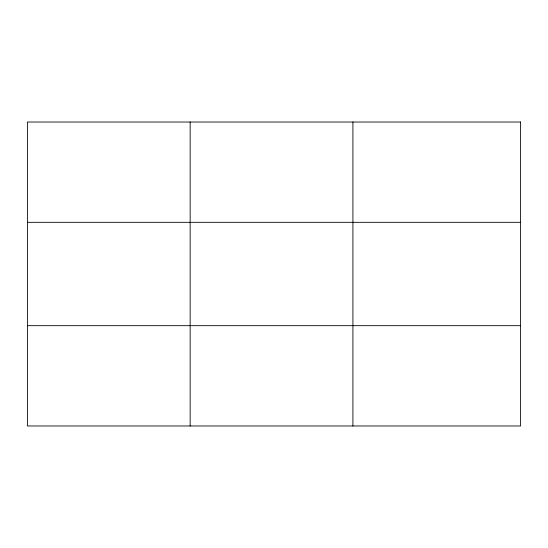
<?xml version="1.0" encoding="UTF-8"?>
<svg xmlns="http://www.w3.org/2000/svg" width="548" height="548" viewBox="0 0 548 548"><rect width="100%" height="100%" fill="white"/><g stroke="black" fill="none" stroke-linecap="round" stroke-linejoin="round"><path stroke-width="0.82" d="M190.156 425.981L190.156 122.019M352.912 425.981L352.912 122.019M27.4 222.324L520.6 222.324M27.4 325.676L520.6 325.676M520.6 122.019L520.6 425.981L27.4 425.981L27.4 122.019L520.6 122.019"/></g></svg>
